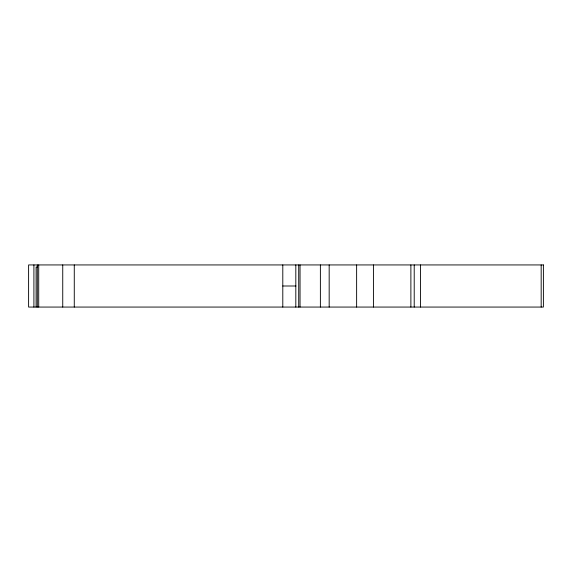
<?xml version="1.0" encoding="UTF-8"?>
<svg xmlns="http://www.w3.org/2000/svg" width="572" height="572" viewBox="0 0 572 572"><rect width="100%" height="100%" fill="white"/><g stroke="black" fill="none" stroke-linecap="round" stroke-linejoin="round"><path stroke-width="0.86" d="M36.1 307.064L36.1 267.038L37.452 267.038M282.797 286L295.946 286M541.176 264.936L541.176 307.064M420.441 264.936L420.441 307.064M414.214 264.936L414.214 307.064M410.882 264.936L410.882 307.064M373.423 264.936L373.423 307.064M356.628 264.936L356.628 307.064M329.172 264.936L329.172 307.064M320.384 264.936L320.384 307.064M300.043 264.936L300.043 307.064M298.713 264.936L298.713 307.064M295.817 264.936L295.817 307.064M282.797 264.936L282.797 307.064M74.274 264.936L74.274 307.064M62.741 264.936L62.741 307.064M38.717 264.936L38.717 307.064M37.302 264.936L37.302 307.064M33.905 264.936L33.905 307.064M543.4 264.936L28.6 264.936L28.6 307.064L543.4 307.064L543.4 264.936"/></g></svg>
